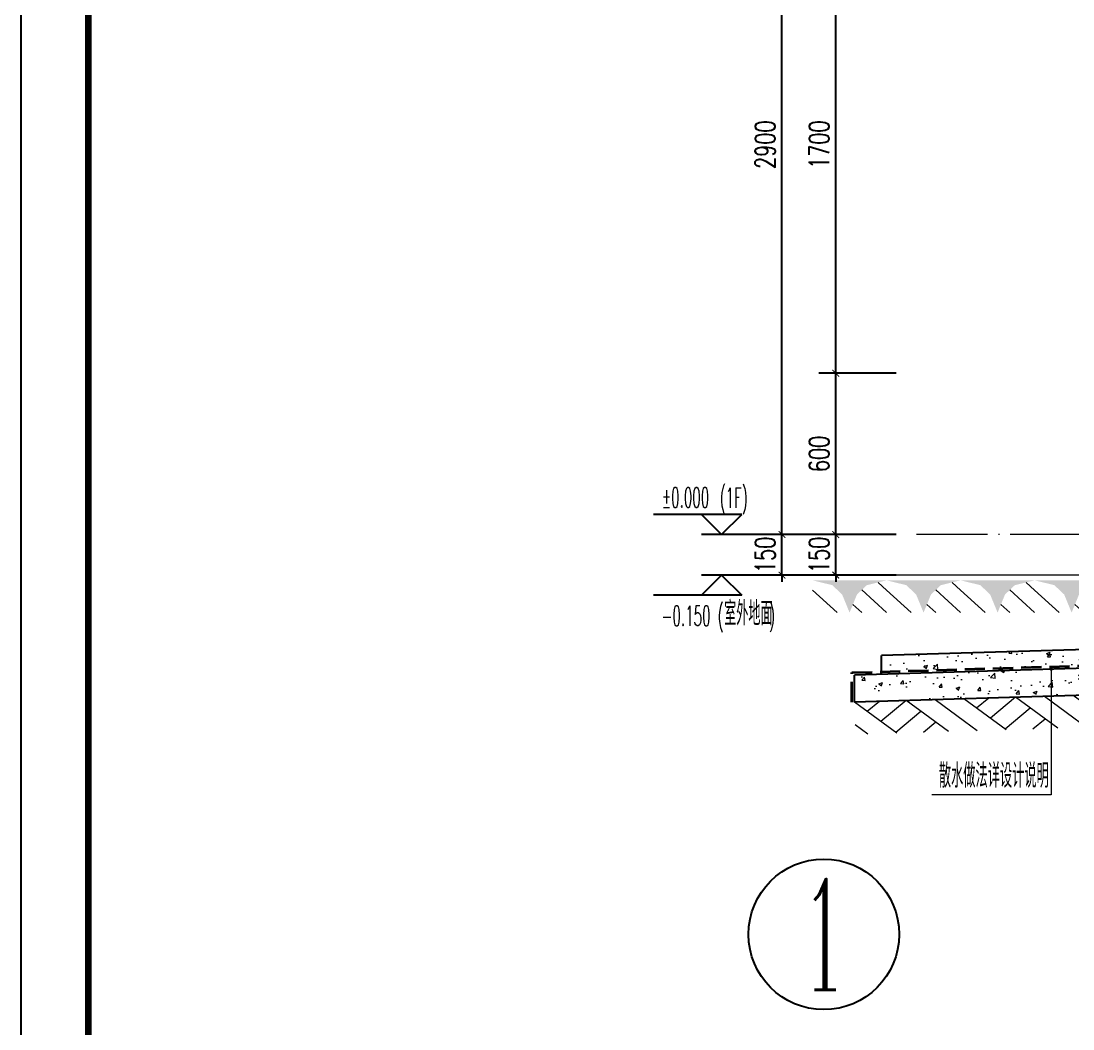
# Model space of a CAD drawing. Extents: x -1058961 to 23600, y -449123 to 2751847.
# Drawn here: x -128161 to -124249, y -34742 to -30993 of the extents above; entities that cross this region are included whole.
import ezdxf
from ezdxf.enums import TextEntityAlignment as Align

# ---------------------------------------------------------------- set-up
doc = ezdxf.new("R2010")
doc.units = 0
doc.header["$LTSCALE"] = 1000
doc.linetypes.add('DASH', pattern=[0.35, 0.25, -0.1])
doc.linetypes.add('DOTE', pattern=[2.42, 2, -0.2, 0.02, -0.2])
doc.layers.get('0').update_dxf_attribs({"linetype": 'CONTINUOUS'})
doc.layers.get('DEFPOINTS').update_dxf_attribs({"linetype": 'CONTINUOUS'})
for name, color, linetype in [('AXIS', 3, 'CONTINUOUS'), ('COLUMN', 4, 'CONTINUOUS'), ('DIM_ELEV', 3, 'CONTINUOUS'), ('PUB_DIM', 3, 'CONTINUOUS'), ('PUB_TEXT', 2, 'CONTINUOUS'), ('yichutu', 7, 'CONTINUOUS')]:
    doc.layers.add(name, color=color, linetype=linetype)
for name, color, linetype, lineweight in [('AXIS_TEXT', 7, 'CONTINUOUS', 20), ('DOTE', 19, 'DOTE', 9), ('图框', 9, 'CONTINUOUS', 18), ('平面-排水沟', 86, 'CONTINUOUS', 15), ('立面-中轮廓线', 30, 'CONTINUOUS', 35), ('粉刷', 251, 'CONTINUOUS', 9)]:
    doc.layers.add(name, color=color, linetype=linetype, lineweight=lineweight)
doc.styles.add('_TCH_AXIS', font='COMPLEX', dxfattribs={"bigfont": 'GBCBIG'})
doc.styles.add('_TCH_DIM', font='SIMPLEX.shx', dxfattribs={"width": 0.7, "bigfont": 'GBCBIG.shx'})
doc.styles.add('_TCH_DIM_T3', font='SIMPLEX', dxfattribs={"width": 0.705882, "bigfont": 'GBCBIG'})
doc.styles.add('DIM_FONT_T3', font='SIMPLEX', dxfattribs={"width": 0.705882, "bigfont": 'GBCBIG'})
doc.dimstyles.new('_TCH_ARCH&&25', dxfattribs={"dimtxt": 74.375, "dimasz": 25, "dimexe": 62.5, "dimexo": 75, "dimgap": 25, "dimtad": 1, "dimdec": 0, "dimzin": 0, "dimdsep": 46, "dimtxsty": '_TCH_DIM_T3', "dimblk": 'ARCHTICK', "dimcen": 0.09, "dimclrt": 7, "dimazin": 0, "dimtfac": 1, "dimtdec": 0, "dimtix": 1, "dimtmove": 2, "dimatfit": 3, "dimldrblk": 'ARCHTICK', "dimfxl": 0, "dimtolj": 1, "dimtzin": 0, "dimarcsym": 0})
pattern_1 = [(50, (28072.99, 249033.25), (143.452037, -12.550427), [15, -165]), (355, (28072.99, 249033.25), (-27.750267, 150.438427), [12, -132]), (100.4514, (28084.94, 249032.2), (115.701876, 137.88791), [12.74804, -140.22842]), (46.1842, (28072.99, 249073.25), (213.44821, -33.1038), [22.5, -247.5]), (96.6356, (28090.77, 249070.5), (186.93254, 194.82357), [19.12206, -210.3426]), (351.1842, (28072.99, 249073.25), (186.93239, 194.82372), [18, -198]), (21, (28092.99, 249063.25), (119.38141, -80.52378), [15, -165]), (326, (28092.99, 249063.25), (48.663066, 145.03001), [12, -132]), (71.4514, (28102.93, 249056.54), (168.044526, 64.5061), [12.74804, -140.22842]), (37.5, (28072.986, 249033.25), (2.431971, 66.578771), [0, -130.4, 0, -134, 0, -132.5]), (7.5, (28072.986, 249033.25), (52.613907, 78.882342), [0, -76.4, 0, -127.4, 0, -50.5]), (327.5, (28028.386, 249033.25), (106.764487, -4.510974), [0, -50, 0, -156, 0, -207]), (317.5, (28008.39, 249033.25), (116.637234, 20.020996), [0, -65, 0, -103.6, 0, -147])]

# ---------------------------------------------------------------- blocks, each defined once
blk = doc.blocks.new('$LINEPAT$素土夯实')
at = {"color": 0}
for p, q in [((0, -210), (210, 0)), ((120, -300), (420, 0)), ((420, 0), (607.5, -187.5)), ((495, -300), (795, 0)), ((615, 0), (705, -90)), ((315, -105), (502.5, -292.5)), ((210, -210), (300, -300)), ((705, -300), (795, -210))]:
    blk.add_line(p, q, dxfattribs=at)
blk = doc.blocks.new('$LinePat$自然土壤')
at = {"color": 0}
for p, q in [((0, -90), (71, -19)), ((0, -300), (210.7, -89.3)), ((420, -300), (630, -90)), ((210, -300), (286.4, -223.6))]:
    blk.add_line(p, q, dxfattribs=at)
for points in [[(0, 0), (630, 0), (168, -45), (462, -45)], [(168, -45), (462, -45), (252, -132), (378, -132)], [(252, -132), (378, -132), (315, -300)]]:
    blk.add_solid(points, dxfattribs=at)
blk = doc.blocks.new('sanshui')
at = {"layer": '粉刷'}
h = blk.add_hatch(dxfattribs=at)
h.set_pattern_fill('混凝土', color=256, scale=20)
h.set_pattern_definition(pattern_1)
edge = h.paths.add_edge_path()
edge.add_line((346317.8, 427329.6), (346257.8, 427329.6))
edge.add_line((346257.8, 427329.6), (346257.8, 427160.3))
edge.add_arc((346157.8, 427160.3), 100, 271.7184, 360, ccw=False)
edge.add_line((346160.8, 427060.3), (345137.8, 427029.6))
edge.add_line((345137.8, 427029.6), (345137.8, 426969.6))
edge.add_line((345137.8, 426969.6), (346317.8, 427005))
edge.add_line((346317.8, 427005), (346317.8, 427329.6))
h = blk.add_hatch(dxfattribs=at)
h.set_pattern_fill('混凝土', color=256, scale=20)
h.set_pattern_definition(pattern_1)
h.paths.add_polyline_path([(346337.8, 426895.6), (346337.8, 426995.6), (345037.8, 426956.6), (345037.8, 426856.6)])
at = {"layer": 'COLUMN'}
for p, q in [((346257.8, 427329.6), (346317.8, 427329.6)), ((346257.8, 427160.3), (346257.8, 427329.6)), ((346317.8, 426995), (346317.8, 427329.6)), ((346160.8, 427060.3), (345137.8, 427029.6)), ((345137.8, 426959.6), (345137.8, 427029.6)), ((346338.1, 426995.6), (345037.8, 426956.6)), ((345037.8, 426856.6), (345037.8, 426956.6)), ((346338.1, 426895.6), (345037.8, 426856.6))]:
    blk.add_line(p, q, dxfattribs=at)
blk.add_arc((346157.8, 427160.3), 100, 271.7184, 0, dxfattribs=at)
at = {"layer": '立面-中轮廓线', "linetype": 'DASH', "ltscale": 0.3}
blk.add_lwpolyline([(345027.8, 426856.6), (345027.8, 426966.3), (346317.8, 427005)], dxfattribs=at)
at = {"layer": '粉刷'}
blk.add_line((344881.5, 427329.6), (346257.8, 427329.6), dxfattribs=at)
at = {"layer": '粉刷', "yscale": 0.4, "zscale": 0.4}
for name, p, xscale, rotation in [('$LinePat$自然土壤', (345156.8, 427309.6), -0.4369306507241237, 359.9999999999903), ('$LinePat$自然土壤', (345432, 427309.6), -0.4369306507241237, 359.9999999999903), ('$LinePat$自然土壤', (345707.3, 427309.6), -0.4369306507241237, 359.9999999999903), ('$LinePat$自然土壤', (345982.6, 427309.6), -0.4369306507241237, 359.9999999999903), ('$LinePat$自然土壤', (346257.8, 427309.6), -0.4369306507241237, 359.9999999999903), ('$LINEPAT$素土夯实', (345851.2, 426881), -0.5117605352322558, 1.718358001643932), ('$LINEPAT$素土夯实', (346257.8, 426893.2), -0.5117605352322558, 1.718358001643932), ('$LINEPAT$素土夯实', (345444.5, 426868.8), -0.5117605352322558, 1.718358001643932)]:
    blk.add_blockref(name, p, dxfattribs=dict(at, xscale=xscale, rotation=rotation))
blk = doc.blocks.new('GFDDDDRG')
at = {"layer": '图框'}
blk.add_lwpolyline([(923309.8, -107437), (923309.8, -159999.5), (893609.8, -159999.5), (893609.8, -107437)], close=True, dxfattribs=at)
blk.add_lwpolyline([(923309.8, -107437), (923309.8, -159999.5), (893609.8, -159999.5), (893609.8, -107437)], close=True, dxfattribs=at)
at = {"layer": '图框', "const_width": 50}
blk.add_lwpolyline([(894109.8, -159499.5), (922809.8, -159499.5), (922809.8, -108687), (894109.8, -108687)], close=True, dxfattribs=at)
blk = doc.blocks.new('yct-1051-594-26275-14850-25-1002.0')
at = {"layer": 'yichutu', "color": 7}
blk.add_lwpolyline([(0, 0), (0, 14850), (26275, 14850), (26275, 0)], close=True, dxfattribs=at)
blk = doc.blocks.new('_ArchTick')
at = {"color": 0, "linetype": 'ByBlock', "const_width": 0.15}
blk.add_lwpolyline([(-0.5, -0.5), (0.5, 0.5)], dxfattribs=at)
blk = doc.blocks.new('*D1490')
at = {"layer": 'DEFPOINTS', "color": 0}
for p in [(-125130.7, -32903.1), (-124830.7, -32903.1), (-124830.7, -33053.6)]:
    blk.add_point(p, dxfattribs=at)
at = {"layer": 'PUB_DIM', "color": 0, "lineweight": -2}
for p, q in [((-125130.7, -32903.1), (-125130.7, -32878.1)), ((-124905.7, -32903.1), (-125193.2, -32903.1)), ((-125130.7, -33053.6), (-125130.7, -32903.1)), ((-124905.7, -33053.6), (-125193.2, -33053.6)), ((-125130.7, -33053.6), (-125130.7, -33078.6))]:
    blk.add_line(p, q, dxfattribs=at)
at = {"layer": 'PUB_DIM', "color": 0, "lineweight": -2, "xscale": 25, "yscale": 25, "zscale": 25}
for p, rotation in [((-125130.7, -32903.1), 270), ((-125130.7, -33053.6), 90)]:
    blk.add_blockref('_ArchTick', p, dxfattribs=dict(at, rotation=rotation))
at = {"layer": 'PUB_DIM', "color": 7, "insert": (-125192.9, -32978.4), "char_height": 74.38, "attachment_point": 5, "rotation": 90, "style": '_TCH_DIM_T3'}
blk.add_mtext('\\A1;150', dxfattribs=at)
blk = doc.blocks.new('*D1491')
at = {"layer": 'DEFPOINTS', "color": 0}
for p in [(-125130.7, -32303.1), (-124830.7, -32303.1), (-124830.7, -32903.1)]:
    blk.add_point(p, dxfattribs=at)
at = {"layer": 'PUB_DIM', "color": 0, "lineweight": -2}
for p, q in [((-124905.7, -32303.1), (-125193.2, -32303.1)), ((-125130.7, -32903.1), (-125130.7, -32303.1)), ((-124905.7, -32903.1), (-125193.2, -32903.1))]:
    blk.add_line(p, q, dxfattribs=at)
at = {"layer": 'PUB_DIM', "color": 0, "lineweight": -2, "xscale": 25, "yscale": 25, "zscale": 25}
for p, rotation in [((-125130.7, -32303.1), 90), ((-125130.7, -32903.1), 270)]:
    blk.add_blockref('_ArchTick', p, dxfattribs=dict(at, rotation=rotation))
at = {"layer": 'PUB_DIM', "color": 7, "insert": (-125192.9, -32603.1), "char_height": 74.38, "attachment_point": 5, "rotation": 90, "style": '_TCH_DIM_T3'}
blk.add_mtext('\\A1;600', dxfattribs=at)
blk = doc.blocks.new('*D1492')
at = {"layer": 'DEFPOINTS', "color": 0}
for p in [(-125130.7, -30603.1), (-124830.7, -30603.1), (-124830.7, -32303.1)]:
    blk.add_point(p, dxfattribs=at)
at = {"layer": 'PUB_DIM', "color": 0, "lineweight": -2}
for p, q in [((-124905.7, -30603.1), (-125193.2, -30603.1)), ((-125130.7, -32303.1), (-125130.7, -30603.1)), ((-124905.7, -32303.1), (-125193.2, -32303.1))]:
    blk.add_line(p, q, dxfattribs=at)
at = {"layer": 'PUB_DIM', "color": 0, "lineweight": -2, "xscale": 25, "yscale": 25, "zscale": 25}
for p, rotation in [((-125130.7, -30603.1), 90), ((-125130.7, -32303.1), 270)]:
    blk.add_blockref('_ArchTick', p, dxfattribs=dict(at, rotation=rotation))
at = {"layer": 'PUB_DIM', "color": 7, "insert": (-125192.9, -31453.1), "char_height": 74.38, "attachment_point": 5, "rotation": 90, "style": '_TCH_DIM_T3'}
blk.add_mtext('\\A1;1700', dxfattribs=at)
blk = doc.blocks.new('*D1507')
at = {"layer": 'DEFPOINTS', "color": 0}
for p in [(-125330.7, -32903.1), (-124830.7, -32903.1), (-124830.7, -33053.6)]:
    blk.add_point(p, dxfattribs=at)
at = {"layer": 'PUB_DIM', "color": 0, "lineweight": -2}
for p, q in [((-125330.7, -32903.1), (-125330.7, -32878.1)), ((-124905.7, -32903.1), (-125393.2, -32903.1)), ((-125330.7, -33053.6), (-125330.7, -32903.1)), ((-124905.7, -33053.6), (-125393.2, -33053.6)), ((-125330.7, -33053.6), (-125330.7, -33078.6))]:
    blk.add_line(p, q, dxfattribs=at)
at = {"layer": 'PUB_DIM', "color": 0, "lineweight": -2, "xscale": 25, "yscale": 25, "zscale": 25}
for p, rotation in [((-125330.7, -32903.1), 270), ((-125330.7, -33053.6), 90)]:
    blk.add_blockref('_ArchTick', p, dxfattribs=dict(at, rotation=rotation))
at = {"layer": 'PUB_DIM', "color": 7, "insert": (-125392.9, -32978.4), "char_height": 74.38, "attachment_point": 5, "rotation": 90, "style": '_TCH_DIM_T3'}
blk.add_mtext('\\A1;150', dxfattribs=at)
blk = doc.blocks.new('*D1508')
at = {"layer": 'DEFPOINTS', "color": 0}
for p in [(-125330.7, -30003.1), (-124830.7, -30003.1), (-124830.7, -32903.1)]:
    blk.add_point(p, dxfattribs=at)
at = {"layer": 'PUB_DIM', "color": 0, "lineweight": -2}
for p, q in [((-124905.7, -30003.1), (-125393.2, -30003.1)), ((-125330.7, -32903.1), (-125330.7, -30003.1)), ((-124905.7, -32903.1), (-125393.2, -32903.1))]:
    blk.add_line(p, q, dxfattribs=at)
at = {"layer": 'PUB_DIM', "color": 0, "lineweight": -2, "xscale": 25, "yscale": 25, "zscale": 25}
for p, rotation in [((-125330.7, -30003.1), 90), ((-125330.7, -32903.1), 270)]:
    blk.add_blockref('_ArchTick', p, dxfattribs=dict(at, rotation=rotation))
at = {"layer": 'PUB_DIM', "color": 7, "insert": (-125392.9, -31453.1), "char_height": 74.38, "attachment_point": 5, "rotation": 90, "style": '_TCH_DIM_T3'}
blk.add_mtext('\\A1;2900', dxfattribs=at)

msp = doc.modelspace()

# ---------------------------------------------------------------- linework, layer by layer
at = {"layer": 'AXIS', "color": 6}
msp.add_circle((-125175.1, -34389.7), 280, dxfattribs=at)
at = {"layer": 'DIM_ELEV'}
for p, q in [((-125480.68, -32828.12), (-125808.68, -32828.12)), ((-125555.68, -32903.12), (-125630.68, -32828.12)), ((-125555.68, -32903.12), (-125480.68, -32828.12)), ((-125130.68, -32903.12), (-125630.68, -32903.12)), ((-125555.68, -33053.59), (-125630.68, -33128.59)), ((-125130.68, -33053.59), (-125630.68, -33053.59)), ((-125555.68, -33053.59), (-125480.68, -33128.59)), ((-125480.68, -33128.59), (-125808.68, -33128.59))]:
    msp.add_line(p, q, dxfattribs=at)
at = {"layer": 'DOTE', "color": 1, "linetype": 'DOTE', "ltscale": 0.2}
msp.add_line((-121661.96, -32903.12), (-124830.68, -32903.12), dxfattribs=at)
at = {"layer": '平面-排水沟'}
for p, q in [((-124329.51, -33402.71), (-124329.51, -33870.56)), ((-124329.51, -33870.56), (-124773.64, -33870.56))]:
    msp.add_line(p, q, dxfattribs=at)
at = {"layer": '平面-排水沟', "const_width": 6.67}
msp.add_lwpolyline([(-124329.51, -33399.38, 1), (-124329.51, -33406.05, 1)], format="xyb", close=True, dxfattribs=at)

# ---------------------------------------------------------------- block references
at = {"xscale": 0.5, "yscale": 0.5, "zscale": 0.5}
msp.add_blockref('GFDDDDRG', (-574965.48, 41823.38), dxfattribs=at)
msp.add_blockref('sanshui', (-470098.61, -460382.75))
at = {"layer": 'yichutu', "rotation": 270}
msp.add_blockref('yct-1051-594-26275-14850-25-1002.0', (-128160.59, -11895.1), dxfattribs=at)

# ---------------------------------------------------------------- texts
at = {"layer": 'AXIS_TEXT', "color": 6, "style": '_TCH_AXIS'}
msp.add_text('1', height=411.78, dxfattribs=at).set_placement((-125263.34, -34595.59), (-125086.86, -34595.59), align=Align.FIT)
at = {"layer": 'PUB_TEXT'}
for s, height, style, width, p in [('%%P0.000', 74.375, '_TCH_DIM', 0.494118, (-125777.68, -32801.87)), ('(1F)', 74.375, '_TCH_DIM', 0.494118, (-125562.31, -32803.1)), ('-0.150', 74.375, '_TCH_DIM', 0.494118, (-125779.08, -33242.34)), ('(', 74.38, '_TCH_DIM', 0.494118, (-125570.36, -33241.12)), ('室外地面', 89.362, '_TCH_DIM', 0.7, (-125545.86, -33241.12)), (')', 74.38, '_TCH_DIM', 0.494118, (-125379.05, -33241.12)), ('散水做法详设计说明', 89.362, 'DIM_FONT_T3', 0.705882, (-124747.39, -33844.31))]:
    msp.add_text(s, height=height, dxfattribs=dict(at, style=style, width=width)).set_placement(p)

# ---------------------------------------------------------------- dimensions: what is measured, and where the dimension line sits
at = {"layer": 'PUB_DIM'}
for p1, p2, distance, picture, middle in [((-124830.68, -32903.12), (-124830.68, -30003.12), 500, '*D1508', (-125392.87, -31453.12)), ((-124830.68, -32303.12), (-124830.68, -30603.12), 300, '*D1492', (-125192.87, -31453.12)), ((-124830.68, -32903.12), (-124830.68, -32303.12), 300, '*D1491', (-125192.87, -32603.12)), ((-124830.68, -33053.59), (-124830.68, -32903.12), 500, '*D1507', (-125392.87, -32978.36)), ((-124830.68, -33053.59), (-124830.68, -32903.12), 300, '*D1490', (-125192.87, -32978.36))]:
    dim = msp.add_aligned_dim(p1=p1, p2=p2, distance=distance, dimstyle='_TCH_ARCH&&25', dxfattribs=at)
    dim.commit()
    dim.dimension.update_dxf_attribs({"geometry": picture, "text_midpoint": middle})

doc.saveas('drawing.dxf')
